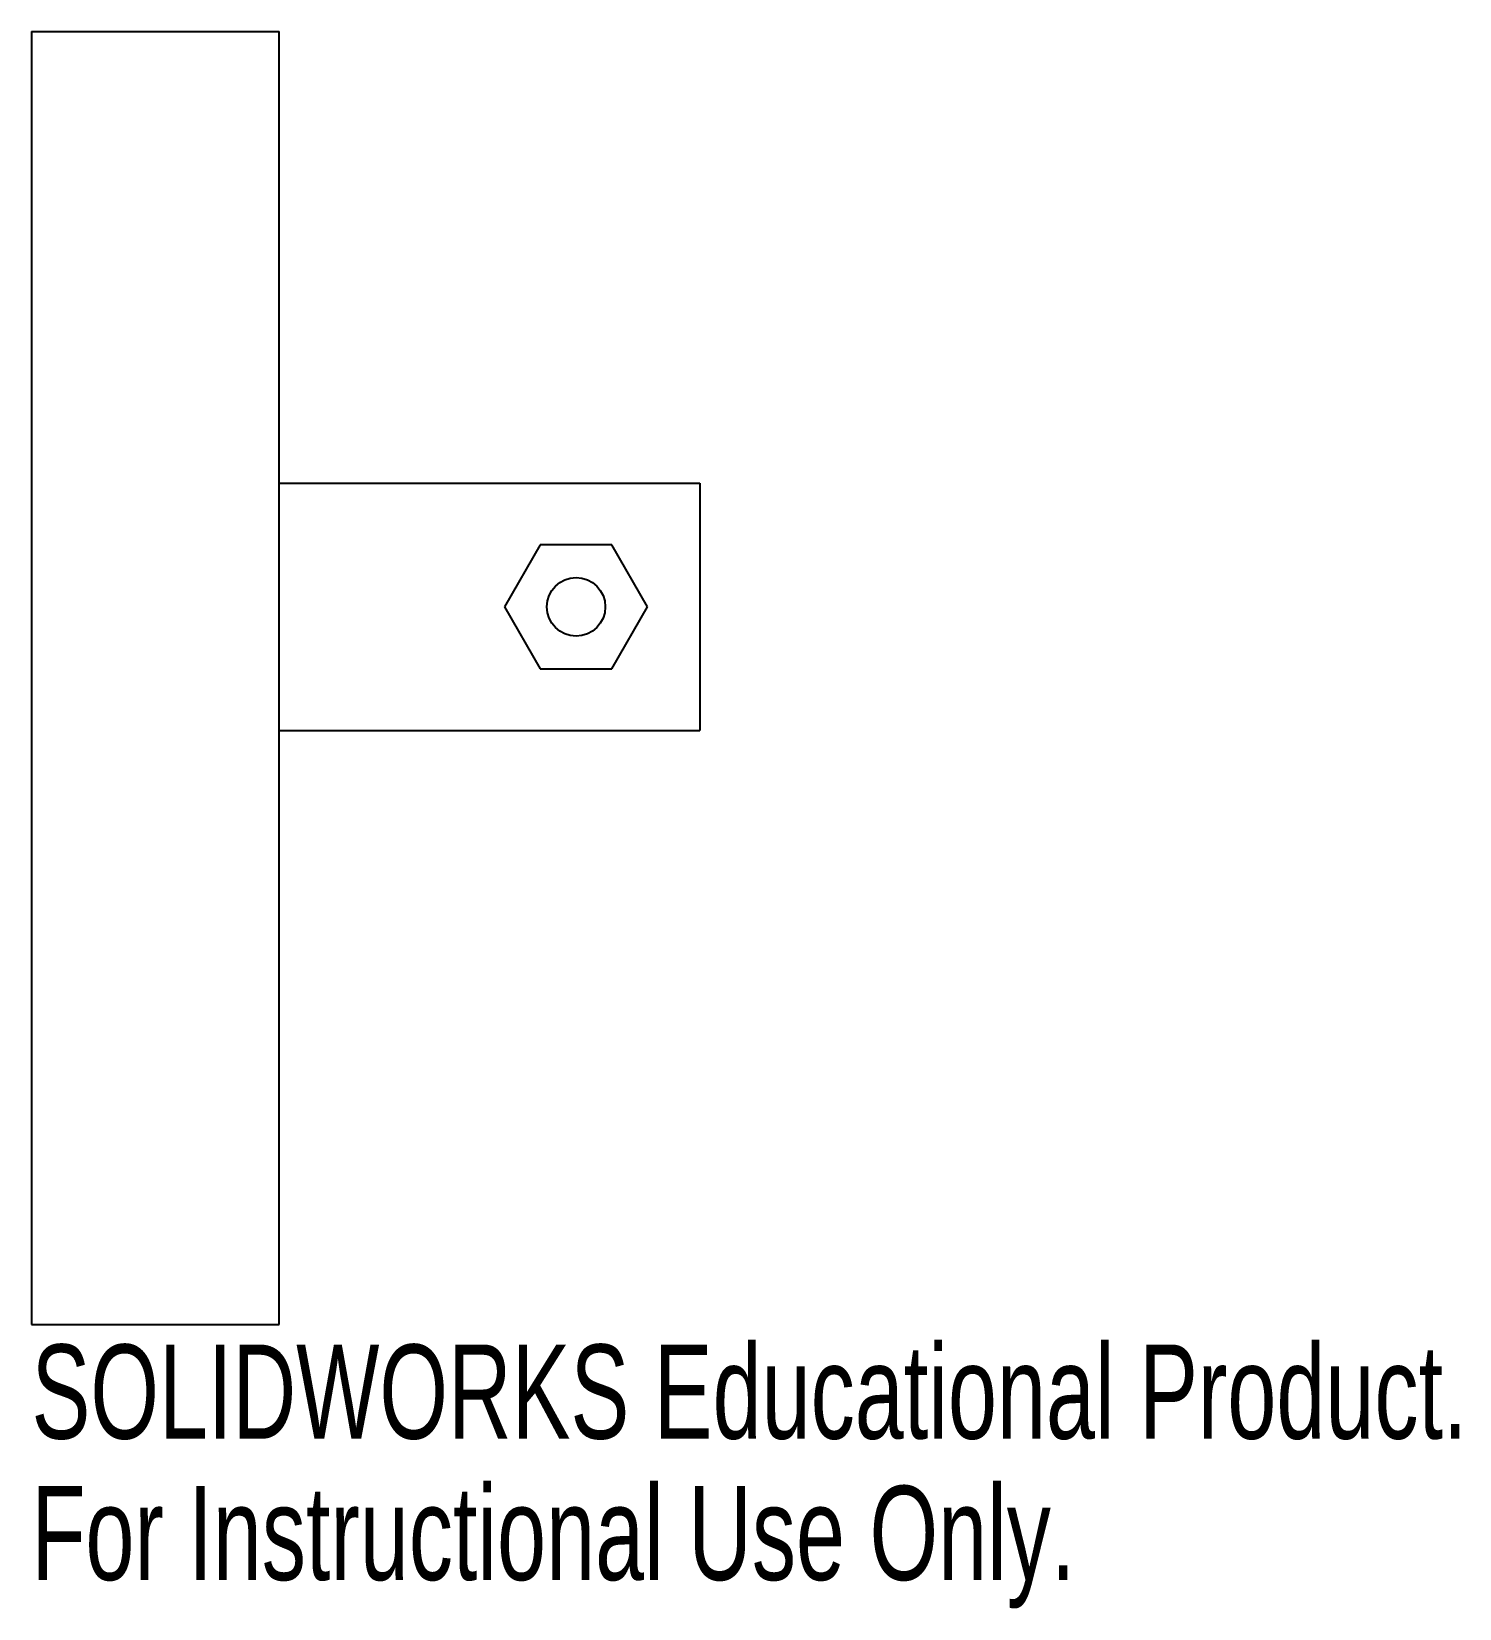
# Model space of a CAD drawing. Header units: inches. Extents: x -0.68 to 2.21, y -2.02 to 1.16.
import ezdxf

# ---------------------------------------------------------------- set-up
doc = ezdxf.new("R2010")
doc.units = ezdxf.units.IN
doc.header["$MEASUREMENT"] = 0
doc.styles.add('SLDTEXTSTYLE0', font='TXT', dxfattribs={"width": 0.7})

msp = doc.modelspace()

# ---------------------------------------------------------------- linework, layer by layer
at = {"color": 7, "linetype": 'Continuous', "lineweight": 25}
for p, q in [((-0.675, 1.1622), (-0.675, -1.45)), ((-0.675, 1.1622), (-0.175, 1.1622)), ((-0.175, -1.45), (-0.175, 1.1622)), ((-0.175, 0.25), (0.675, 0.25)), ((0.675, 0.25), (0.675, -0.25)), ((0.3528, 0.125), (0.2807, 0)), ((0.4972, 0.125), (0.3528, 0.125)), ((0.5693, 0), (0.4972, 0.125)), ((0.2807, 0), (0.3528, -0.125)), ((0.4972, -0.125), (0.5693, 0)), ((0.3528, -0.125), (0.4972, -0.125)), ((-0.175, -0.25), (0.675, -0.25)), ((-0.675, -1.45), (-0.175, -1.45))]:
    msp.add_line(p, q, dxfattribs=at)
msp.add_circle((0.425, 0), 0.0591, dxfattribs=at)

# ---------------------------------------------------------------- texts
at = {"color": 7, "linetype": 'Continuous', "char_height": 0.1903, "attachment_point": 1, "style": 'SLDTEXTSTYLE0'}
for s, insert in [('SOLIDWORKS Educational Product.', (-0.675, -1.4901)), ('For Instructional Use Only.', (-0.675, -1.7756))]:
    msp.add_mtext(s, dxfattribs=dict(at, insert=insert))

doc.saveas('drawing.dxf')
